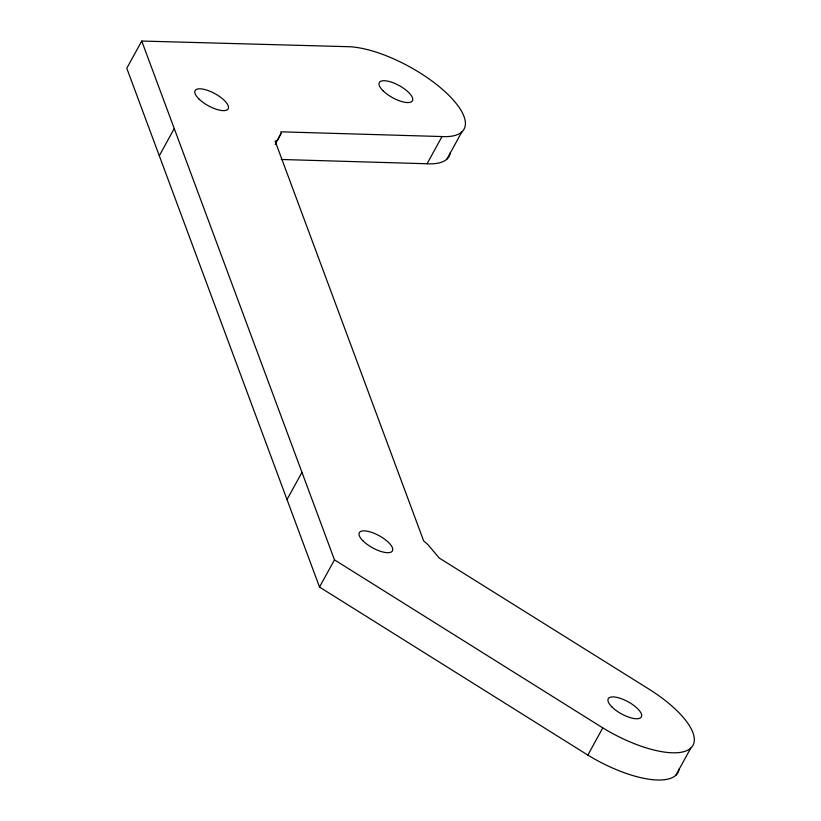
<?xml version="1.0" encoding="UTF-8"?>
<svg xmlns="http://www.w3.org/2000/svg" width="821" height="821" viewBox="0 0 821 821"><rect width="100%" height="100%" fill="white"/><g stroke="black" fill="none" stroke-linecap="round" stroke-linejoin="round"><path stroke-width="1.23" d="M679.254 768.754A77.81 28.396 28.8 0 1 587.836 755.094L319.513 587.056L126.783 68.256L141.746 41.05L349.746 46.735A77.81 28.396 28.8 0 1 447.927 94.415A77.81 28.396 28.8 0 1 442.016 136.553L280.833 131.822L281.069 133.433L277.621 140.001L275.158 141.181L423.657 540.906L427.905 544.539L439.153 557.982L646.794 687.772A77.81 28.396 28.8 0 1 690.769 748.105L675.816 775.322M159.295 155.764L174.247 128.558M275.23 144.352L281.069 133.433M281.223 159.479L427.053 163.759L442.016 136.553M446.901 159.13L461.854 131.914M287.011 499.558L301.964 472.342M319.513 587.056L334.475 559.85L141.746 41.05M587.836 755.094L602.788 727.888A77.81 28.396 28.8 0 0 690.769 748.105M334.475 559.85L602.788 727.888M450.349 152.562A77.81 28.396 28.8 0 1 427.053 163.759M199.01 99.043A18.893 6.896 28.8 0 0 227.663 109.501A18.893 6.896 28.8 0 0 208.257 90.608A18.893 6.896 28.8 0 0 199.01 99.043M363.231 541.101A18.893 6.896 28.8 0 0 391.894 551.548A18.893 6.896 28.8 0 0 372.488 532.665A18.893 6.896 28.8 0 0 363.231 541.101M612.158 707.158A18.893 6.896 28.8 0 0 640.821 717.616A18.893 6.896 28.8 0 0 621.415 698.722A18.893 6.896 28.8 0 0 612.158 707.158M383.243 90.967A18.893 6.896 28.8 0 0 411.906 101.424A18.893 6.896 28.8 0 0 392.5 82.531A18.893 6.896 28.8 0 0 383.243 90.967"/></g></svg>
